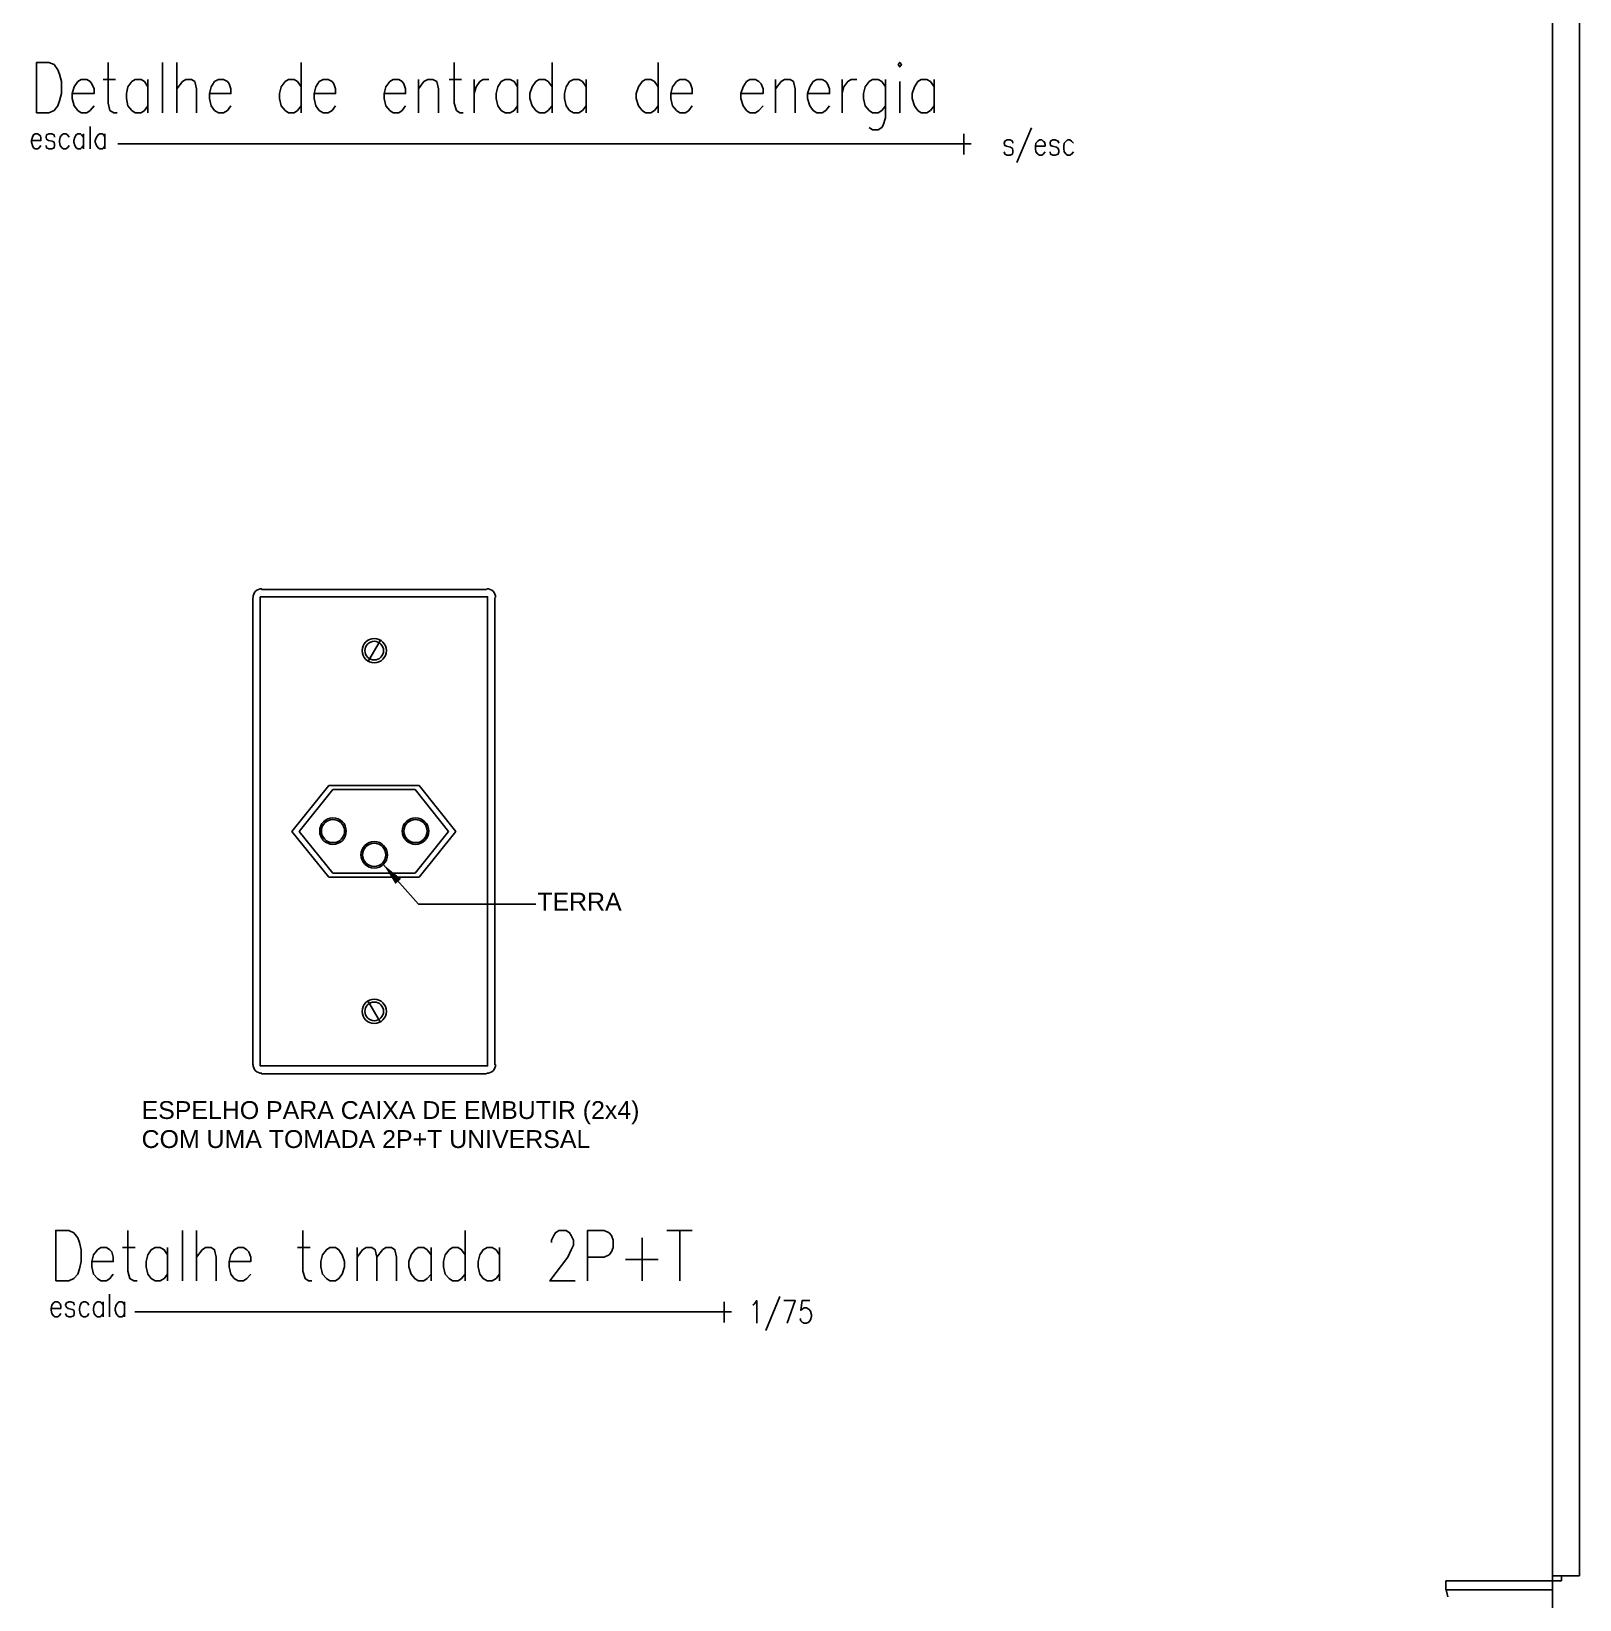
# Model space of a CAD drawing. Header units: millimetres. Extents: x 58 to 939, y 54 to 473.
# Drawn here: x 85.5 to 201.4, y 239.5 to 356.9 of the extents above; entities that cross this region are included whole.
import ezdxf

# ---------------------------------------------------------------- set-up
doc = ezdxf.new("R2010")
doc.units = ezdxf.units.MM
for name, color, linetype in [('PDF_Geometry', 7, 'Continuous'), ('PDF_Solid Fills', 7, 'Continuous'), ('PDF_Text', 7, 'Continuous')]:
    doc.layers.add(name, color=color, linetype=linetype)
doc.styles.add('PDF Arial', font='arial.ttf')

msp = doc.modelspace()

# ---------------------------------------------------------------- linework, layer by layer
at = {"layer": 'PDF_Geometry', "color": 8, "lineweight": -3, "true_color": 0x797979}
for points in [[(199.4, 321.28), (199.4, 421.32)], [(201.43, 341.3), (201.43, 421.32)], [(201.43, 241.27), (201.43, 341.3)], [(199.4, 241.27), (199.4, 321.28)], [(191.4, 240.89), (199.4, 240.89)], [(191.4, 240.21), (191.4, 240.89)], [(201.43, 241.27), (199.4, 241.27)], [(199.4, 240.89), (199.4, 241.27)], [(199.4, 241.27), (200.07, 241.27)], [(199.4, 240.89), (199.4, 240.21)], [(200.07, 240.89), (199.4, 240.89)], [(199.4, 240.89), (200.07, 240.89)], [(200.07, 241.27), (200.07, 240.89)], [(199.4, 240.21), (191.4, 240.21)], [(191.44, 240.21), (191.56, 239.7)], [(199.4, 226.32), (199.4, 240.21)]]:
    msp.add_lwpolyline(points, dxfattribs=at)
at = {"layer": 'PDF_Geometry', "lineweight": -3}
for points in [[(85.88, 350.83), (85.88, 354.6), (86.81, 354.6), (87.19, 354.43), (87.48, 354.05), (87.61, 353.71), (87.74, 353.16), (87.74, 352.27), (87.61, 351.72), (87.48, 351.34), (87.19, 351), (86.81, 350.83)], [(150.39, 354.43), (150.52, 354.26), (150.65, 354.43), (150.52, 354.6)], [(87.32, 263.36), (87.32, 267.13), (88.29, 267.13), (88.67, 266.96), (88.97, 266.58), (89.09, 266.24), (89.22, 265.69), (89.22, 264.8), (89.09, 264.25), (88.97, 263.87), (88.67, 263.53), (88.29, 263.36)], [(107.85, 265.86), (107.59, 265.69), (107.3, 265.31), (107.17, 264.8), (107.17, 264.42), (107.3, 263.87), (107.59, 263.53), (107.85, 263.36), (108.27, 263.36), (108.53, 263.53), (108.78, 263.87), (108.95, 264.42), (108.95, 264.8), (108.78, 265.31), (108.53, 265.69), (108.27, 265.86)]]:
    msp.add_lwpolyline(points, close=True, dxfattribs=at)
for points in [[(91.25, 354.6), (91.25, 351.55), (91.38, 351), (91.68, 350.83), (91.93, 350.83)], [(95.32, 354.6), (95.32, 350.83)], [(96.38, 354.6), (96.38, 350.83)], [(105.69, 354.6), (105.69, 350.83)], [(117.16, 354.6), (117.16, 351.55), (117.33, 351), (117.58, 350.83), (117.84, 350.83)], [(124.49, 354.6), (124.49, 350.83)], [(132.44, 354.6), (132.44, 350.83)], [(88.54, 352.27), (90.19, 352.27), (90.19, 352.61), (90.02, 352.99), (89.9, 353.16), (89.64, 353.33), (89.22, 353.33), (88.97, 353.16), (88.71, 352.78), (88.54, 352.27), (88.54, 351.89), (88.71, 351.34), (88.97, 351), (89.22, 350.83), (89.64, 350.83), (89.9, 351), (90.19, 351.34)], [(90.87, 353.33), (91.8, 353.33)], [(94.22, 352.78), (93.96, 353.16), (93.71, 353.33), (93.28, 353.33), (93.03, 353.16), (92.73, 352.78), (92.61, 352.27), (92.61, 351.89), (92.73, 351.34), (93.03, 351), (93.28, 350.83), (93.71, 350.83), (93.96, 351), (94.22, 351.34)], [(94.22, 353.33), (94.22, 350.83)], [(96.38, 352.61), (96.8, 353.16), (97.05, 353.33), (97.48, 353.33), (97.73, 353.16), (97.86, 352.61), (97.86, 350.83)], [(98.83, 352.27), (100.44, 352.27), (100.44, 352.61), (100.31, 352.99), (100.19, 353.16), (99.89, 353.33), (99.51, 353.33), (99.21, 353.16), (98.96, 352.78), (98.83, 352.27), (98.83, 351.89), (98.96, 351.34), (99.21, 351), (99.51, 350.83), (99.89, 350.83), (100.19, 351), (100.44, 351.34)], [(105.69, 352.78), (105.43, 353.16), (105.18, 353.33), (104.76, 353.33), (104.5, 353.16), (104.21, 352.78), (104.08, 352.27), (104.08, 351.89), (104.21, 351.34), (104.5, 351), (104.76, 350.83), (105.18, 350.83), (105.43, 351), (105.69, 351.34)], [(106.66, 352.27), (108.27, 352.27), (108.27, 352.61), (108.14, 352.99), (108.02, 353.16), (107.72, 353.33), (107.34, 353.33), (107.04, 353.16), (106.79, 352.78), (106.66, 352.27), (106.66, 351.89), (106.79, 351.34), (107.04, 351), (107.34, 350.83), (107.72, 350.83), (108.02, 351), (108.27, 351.34)], [(111.91, 352.27), (113.52, 352.27), (113.52, 352.61), (113.39, 352.99), (113.27, 353.16), (113.01, 353.33), (112.59, 353.33), (112.34, 353.16), (112.04, 352.78), (111.91, 352.27), (111.91, 351.89), (112.04, 351.34), (112.34, 351), (112.59, 350.83), (113.01, 350.83), (113.27, 351), (113.52, 351.34)], [(114.49, 353.33), (114.49, 350.83)], [(114.49, 352.61), (114.88, 353.16), (115.17, 353.33), (115.55, 353.33), (115.85, 353.16), (115.98, 352.61), (115.98, 350.83)], [(116.78, 353.33), (117.71, 353.33)], [(118.64, 353.33), (118.64, 350.83)], [(118.64, 352.27), (118.81, 352.78), (119.07, 353.16), (119.32, 353.33), (119.74, 353.33)], [(121.9, 352.78), (121.65, 353.16), (121.35, 353.33), (120.97, 353.33), (120.68, 353.16), (120.42, 352.78), (120.29, 352.27), (120.29, 351.89), (120.42, 351.34), (120.68, 351), (120.97, 350.83), (121.35, 350.83), (121.65, 351), (121.9, 351.34)], [(121.9, 353.33), (121.9, 350.83)], [(124.49, 352.78), (124.19, 353.16), (123.94, 353.33), (123.51, 353.33), (123.26, 353.16), (123, 352.78), (122.83, 352.27), (122.83, 351.89), (123, 351.34), (123.26, 351), (123.51, 350.83), (123.94, 350.83), (124.19, 351), (124.49, 351.34)], [(127.03, 352.78), (126.77, 353.16), (126.48, 353.33), (126.09, 353.33), (125.8, 353.16), (125.54, 352.78), (125.42, 352.27), (125.42, 351.89), (125.54, 351.34), (125.8, 351), (126.09, 350.83), (126.48, 350.83), (126.77, 351), (127.03, 351.34)], [(127.03, 353.33), (127.03, 350.83)], [(132.44, 352.78), (132.15, 353.16), (131.89, 353.33), (131.47, 353.33), (131.22, 353.16), (130.96, 352.78), (130.79, 352.27), (130.79, 351.89), (130.96, 351.34), (131.22, 351), (131.47, 350.83), (131.89, 350.83), (132.15, 351), (132.44, 351.34)], [(133.38, 352.27), (134.98, 352.27), (134.98, 352.61), (134.86, 352.99), (134.73, 353.16), (134.48, 353.33), (134.05, 353.33), (133.8, 353.16), (133.5, 352.78), (133.38, 352.27), (133.38, 351.89), (133.5, 351.34), (133.8, 351), (134.05, 350.83), (134.48, 350.83), (134.73, 351), (134.98, 351.34)], [(138.63, 352.27), (140.28, 352.27), (140.28, 352.61), (140.15, 352.99), (139.98, 353.16), (139.73, 353.33), (139.3, 353.33), (139.05, 353.16), (138.79, 352.78), (138.63, 352.27), (138.63, 351.89), (138.79, 351.34), (139.05, 351), (139.3, 350.83), (139.73, 350.83), (139.98, 351), (140.28, 351.34)], [(141.21, 353.33), (141.21, 350.83)], [(141.21, 352.61), (141.63, 353.16), (141.89, 353.33), (142.31, 353.33), (142.56, 353.16), (142.69, 352.61), (142.69, 350.83)], [(143.62, 352.27), (145.27, 352.27), (145.27, 352.61), (145.1, 352.99), (144.98, 353.16), (144.72, 353.33), (144.3, 353.33), (144.04, 353.16), (143.79, 352.78), (143.62, 352.27), (143.62, 351.89), (143.79, 351.34), (144.04, 351), (144.3, 350.83), (144.72, 350.83), (144.98, 351), (145.27, 351.34)], [(146.2, 353.33), (146.2, 350.83)], [(146.2, 352.27), (146.33, 352.78), (146.63, 353.16), (146.88, 353.33), (147.3, 353.33)], [(149.46, 352.78), (149.17, 353.16), (148.91, 353.33), (148.49, 353.33), (148.24, 353.16), (147.94, 352.78), (147.81, 352.27), (147.81, 351.89), (147.94, 351.34), (148.24, 351), (148.49, 350.83), (148.91, 350.83), (149.17, 351), (149.46, 351.34)], [(149.46, 353.33), (149.46, 350.45), (149.29, 349.9), (149.17, 349.73), (148.91, 349.56), (148.49, 349.56), (148.24, 349.73)], [(150.52, 353.16), (150.52, 350.83)], [(153.1, 352.78), (152.81, 353.16), (152.55, 353.33), (152.13, 353.33), (151.88, 353.16), (151.62, 352.78), (151.45, 352.27), (151.45, 351.89), (151.62, 351.34), (151.88, 351), (152.13, 350.83), (152.55, 350.83), (152.81, 351), (153.1, 351.34)], [(153.1, 353.33), (153.1, 350.83)], [(85.5, 348.75), (86.21, 348.75), (86.21, 348.92), (86.17, 349.09), (86.09, 349.18), (85.96, 349.26), (85.79, 349.26), (85.66, 349.18), (85.58, 349.01), (85.5, 348.75), (85.5, 348.63), (85.58, 348.37), (85.66, 348.2), (85.79, 348.12), (85.96, 348.12), (86.09, 348.2), (86.21, 348.37)], [(87.23, 349.01), (87.19, 349.18), (87.02, 349.26), (86.81, 349.26), (86.64, 349.18), (86.6, 349.01), (86.64, 348.84), (86.77, 348.75), (87.06, 348.71), (87.19, 348.63), (87.23, 348.46), (87.23, 348.37), (87.19, 348.2), (87.02, 348.12), (86.81, 348.12), (86.64, 348.2), (86.6, 348.37)], [(88.33, 349.01), (88.2, 349.18), (88.08, 349.26), (87.91, 349.26), (87.78, 349.18), (87.65, 349.01), (87.61, 348.75), (87.61, 348.63), (87.65, 348.37), (87.78, 348.2), (87.91, 348.12), (88.08, 348.12), (88.2, 348.2), (88.33, 348.37)], [(89.39, 349.01), (89.26, 349.18), (89.18, 349.26), (88.97, 349.26), (88.84, 349.18), (88.75, 349.01), (88.67, 348.75), (88.67, 348.63), (88.75, 348.37), (88.84, 348.2), (88.97, 348.12), (89.18, 348.12), (89.26, 348.2), (89.39, 348.37)], [(89.39, 349.26), (89.39, 348.12)], [(89.9, 349.81), (89.9, 348.12)], [(91, 349.01), (90.91, 349.18), (90.79, 349.26), (90.62, 349.26), (90.49, 349.18), (90.36, 349.01), (90.28, 348.75), (90.28, 348.63), (90.36, 348.37), (90.49, 348.2), (90.62, 348.12), (90.79, 348.12), (90.91, 348.2), (91, 348.37)], [(91, 349.26), (91, 348.12)], [(155.31, 349.26), (155.31, 347.7)], [(158.99, 348.54), (158.95, 348.71), (158.78, 348.8), (158.56, 348.8), (158.4, 348.71), (158.35, 348.54), (158.4, 348.37), (158.52, 348.33), (158.82, 348.25), (158.95, 348.16), (158.99, 347.99), (158.99, 347.91), (158.95, 347.74), (158.78, 347.65), (158.56, 347.65), (158.4, 347.74), (158.35, 347.91)], [(160.39, 349.69), (159.28, 347.1)], [(160.68, 348.33), (161.4, 348.33), (161.4, 348.46), (161.36, 348.63), (161.27, 348.71), (161.15, 348.8), (160.98, 348.8), (160.85, 348.71), (160.72, 348.54), (160.68, 348.33), (160.68, 348.16), (160.72, 347.91), (160.85, 347.74), (160.98, 347.65), (161.15, 347.65), (161.27, 347.74), (161.4, 347.91)], [(162.42, 348.54), (162.38, 348.71), (162.16, 348.8), (161.99, 348.8), (161.82, 348.71), (161.78, 348.54), (161.82, 348.37), (161.95, 348.33), (162.25, 348.25), (162.38, 348.16), (162.42, 347.99), (162.42, 347.91), (162.38, 347.74), (162.16, 347.65), (161.99, 347.65), (161.82, 347.74), (161.78, 347.91)], [(163.52, 348.54), (163.39, 348.71), (163.26, 348.8), (163.09, 348.8), (162.97, 348.71), (162.84, 348.54), (162.8, 348.33), (162.8, 348.16), (162.84, 347.91), (162.97, 347.74), (163.09, 347.65), (163.26, 347.65), (163.39, 347.74), (163.52, 347.91)], [(91.97, 348.5), (155.86, 348.5)], [(102.73, 315.14), (119.57, 315.14)], [(102.09, 279.54), (102.09, 314.51)], [(120.21, 314.51), (120.21, 279.54)], [(110.68, 309.72), (111.62, 311.29)], [(107.76, 300.45), (105.01, 297.02)], [(114.54, 300.45), (107.76, 300.45)], [(117.29, 297.02), (114.54, 300.45)], [(105.01, 297.02), (107.76, 293.59)], [(114.54, 293.59), (117.29, 297.02)], [(107.76, 293.59), (114.54, 293.59)], [(111.87, 294.52), (114.49, 291.56), (123.26, 291.56)], [(110.68, 284.32), (111.62, 282.75)], [(119.57, 278.86), (102.73, 278.86)], [(92.73, 267.13), (92.73, 264.08), (92.86, 263.53), (93.16, 263.36), (93.41, 263.36)], [(96.8, 267.13), (96.8, 263.36)], [(97.86, 267.13), (97.86, 263.36)], [(105.82, 267.13), (105.82, 264.08), (105.99, 263.53), (106.24, 263.36), (106.49, 263.36)], [(117.97, 267.13), (117.97, 263.36)], [(124.44, 266.24), (124.44, 266.41), (124.61, 266.75), (124.74, 266.96), (124.99, 267.13), (125.54, 267.13), (125.8, 266.96), (125.92, 266.75), (126.09, 266.41), (126.09, 266.03), (125.92, 265.69), (125.67, 265.14), (124.32, 263.36), (126.22, 263.36)], [(127.15, 263.36), (127.15, 267.13), (128.38, 267.13), (128.76, 266.96), (128.93, 266.75), (129.06, 266.41), (129.06, 265.86), (128.93, 265.52), (128.76, 265.31), (128.38, 265.14), (127.15, 265.14)], [(131.22, 266.58), (131.22, 263.36)], [(133.08, 267.13), (134.98, 267.13)], [(134.05, 267.13), (134.05, 263.36)], [(90.02, 264.8), (91.63, 264.8), (91.63, 265.14), (91.51, 265.52), (91.38, 265.69), (91.13, 265.86), (90.7, 265.86), (90.45, 265.69), (90.15, 265.31), (90.02, 264.8), (90.02, 264.42), (90.15, 263.87), (90.45, 263.53), (90.7, 263.36), (91.13, 263.36), (91.38, 263.53), (91.63, 263.87)], [(92.31, 265.86), (93.28, 265.86)], [(95.7, 265.31), (95.44, 265.69), (95.15, 265.86), (94.77, 265.86), (94.47, 265.69), (94.22, 265.31), (94.09, 264.8), (94.09, 264.42), (94.22, 263.87), (94.47, 263.53), (94.77, 263.36), (95.15, 263.36), (95.44, 263.53), (95.7, 263.87)], [(95.7, 265.86), (95.7, 263.36)], [(97.86, 265.14), (98.28, 265.69), (98.53, 265.86), (98.96, 265.86), (99.21, 265.69), (99.34, 265.14), (99.34, 263.36)], [(100.31, 264.8), (101.92, 264.8), (101.92, 265.14), (101.79, 265.52), (101.62, 265.69), (101.37, 265.86), (100.99, 265.86), (100.69, 265.69), (100.44, 265.31), (100.31, 264.8), (100.31, 264.42), (100.44, 263.87), (100.69, 263.53), (100.99, 263.36), (101.37, 263.36), (101.62, 263.53), (101.92, 263.87)], [(105.43, 265.86), (106.37, 265.86)], [(109.88, 265.86), (109.88, 263.36)], [(109.88, 265.14), (110.3, 265.69), (110.56, 265.86), (110.98, 265.86), (111.23, 265.69), (111.36, 265.14), (111.36, 263.36)], [(111.36, 265.14), (111.79, 265.69), (112.04, 265.86), (112.46, 265.86), (112.72, 265.69), (112.84, 265.14), (112.84, 263.36)], [(115.43, 265.31), (115.13, 265.69), (114.88, 265.86), (114.45, 265.86), (114.2, 265.69), (113.94, 265.31), (113.77, 264.8), (113.77, 264.42), (113.94, 263.87), (114.2, 263.53), (114.45, 263.36), (114.88, 263.36), (115.13, 263.53), (115.43, 263.87)], [(115.43, 265.86), (115.43, 263.36)], [(117.97, 265.31), (117.71, 265.69), (117.46, 265.86), (117.03, 265.86), (116.78, 265.69), (116.48, 265.31), (116.36, 264.8), (116.36, 264.42), (116.48, 263.87), (116.78, 263.53), (117.03, 263.36), (117.46, 263.36), (117.71, 263.53), (117.97, 263.87)], [(120.55, 265.31), (120.29, 265.69), (120, 265.86), (119.62, 265.86), (119.32, 265.69), (119.07, 265.31), (118.94, 264.8), (118.94, 264.42), (119.07, 263.87), (119.32, 263.53), (119.62, 263.36), (120, 263.36), (120.29, 263.53), (120.55, 263.87)], [(120.55, 265.86), (120.55, 263.36)], [(129.99, 264.97), (132.44, 264.97)], [(91.34, 262.35), (91.34, 260.66)], [(139.51, 261.54), (139.64, 261.63), (139.81, 261.88), (139.81, 260.19)], [(141.55, 262.18), (140.49, 259.64)], [(142.1, 260.19), (142.69, 261.88), (141.84, 261.88)], [(143.79, 261.88), (143.2, 261.88), (143.11, 261.16), (143.2, 261.25), (143.37, 261.33), (143.54, 261.33), (143.71, 261.25), (143.83, 261.08), (143.92, 260.82), (143.92, 260.7), (143.83, 260.44), (143.71, 260.27), (143.54, 260.19), (143.37, 260.19), (143.2, 260.27), (143.11, 260.36), (143.07, 260.53)], [(86.98, 261.29), (87.7, 261.29), (87.7, 261.46), (87.65, 261.63), (87.57, 261.71), (87.44, 261.8), (87.27, 261.8), (87.15, 261.71), (87.02, 261.54), (86.98, 261.29), (86.98, 261.16), (87.02, 260.91), (87.15, 260.74), (87.27, 260.66), (87.44, 260.66), (87.57, 260.74), (87.7, 260.91)], [(88.71, 261.54), (88.67, 261.71), (88.46, 261.8), (88.29, 261.8), (88.12, 261.71), (88.04, 261.54), (88.12, 261.38), (88.25, 261.29), (88.54, 261.21), (88.67, 261.16), (88.71, 260.99), (88.71, 260.91), (88.67, 260.74), (88.46, 260.66), (88.29, 260.66), (88.12, 260.74), (88.04, 260.91)], [(89.81, 261.54), (89.69, 261.71), (89.56, 261.8), (89.39, 261.8), (89.26, 261.71), (89.14, 261.54), (89.09, 261.29), (89.09, 261.16), (89.14, 260.91), (89.26, 260.74), (89.39, 260.66), (89.56, 260.66), (89.69, 260.74), (89.81, 260.91)], [(90.87, 261.54), (90.74, 261.71), (90.62, 261.8), (90.45, 261.8), (90.32, 261.71), (90.19, 261.54), (90.15, 261.29), (90.15, 261.16), (90.19, 260.91), (90.32, 260.74), (90.45, 260.66), (90.62, 260.66), (90.74, 260.74), (90.87, 260.91)], [(90.87, 261.8), (90.87, 260.66)], [(92.48, 261.54), (92.4, 261.71), (92.27, 261.8), (92.06, 261.8), (91.97, 261.71), (91.85, 261.54), (91.76, 261.29), (91.76, 261.16), (91.85, 260.91), (91.97, 260.74), (92.06, 260.66), (92.27, 260.66), (92.4, 260.74), (92.48, 260.91)], [(92.48, 261.8), (92.48, 260.66)], [(93.24, 261.04), (137.91, 261.04)], [(137.36, 261.8), (137.36, 260.23)]]:
    msp.add_lwpolyline(points, dxfattribs=at)
at = {"layer": 'PDF_Geometry', "color": 9, "lineweight": -3, "true_color": 0xc1c1c1}
msp.add_lwpolyline([(102.64, 314.59), (119.66, 314.59), (119.66, 279.45), (102.64, 279.45)], close=True, dxfattribs=at)
for points in [[(108.06, 300.15), (105.56, 297.02)], [(114.24, 300.15), (108.06, 300.15)], [(116.74, 297.02), (114.24, 300.15)], [(105.56, 297.02), (108.06, 293.89)], [(114.24, 293.89), (116.74, 297.02)], [(108.06, 293.89), (114.24, 293.89)]]:
    msp.add_lwpolyline(points, dxfattribs=at)
at = {"layer": 'PDF_Geometry', "lineweight": -3}
for centre, radius in [((111.17, 310.55), 0.91), ((111.17, 310.55), 0.699), ((108.08, 297.04), 0.995), ((108.08, 297.04), 0.868), ((114.26, 297.04), 0.995), ((114.26, 297.04), 0.868), ((111.17, 295.26), 0.995), ((111.17, 295.26), 0.868), ((111.17, 283.54), 0.91), ((111.17, 283.54), 0.699)]:
    msp.add_circle(centre, radius, dxfattribs=at)
for centre, start, end in [((102.75, 314.53), 90, 180), ((119.6, 314.53), 0, 90), ((102.75, 279.56), 180, 270), ((119.6, 279.56), 270, 360)]:
    msp.add_arc(centre, 0.656, start, end, dxfattribs=at)
at = {"layer": 'PDF_Solid Fills', "transparency": 33554559}
msp.add_solid([(112.76, 293.08), (111.87, 294.52), (113.18, 293.46)], dxfattribs=at)

# ---------------------------------------------------------------- texts
at = {"layer": 'PDF_Text', "char_height": 1.334, "attachment_point": 7, "style": 'PDF Arial'}
for s, insert in [('TERRA', (123.38, 291.09)), ('ESPELHO PARA CAIXA DE EMBUTIR (2x4)', (93.75, 275.08)), ('COM UMA TOMADA 2P+T UNIVERSAL', (93.75, 273.29))]:
    msp.add_mtext(s, dxfattribs=dict(at, insert=insert))

doc.saveas('drawing.dxf')
